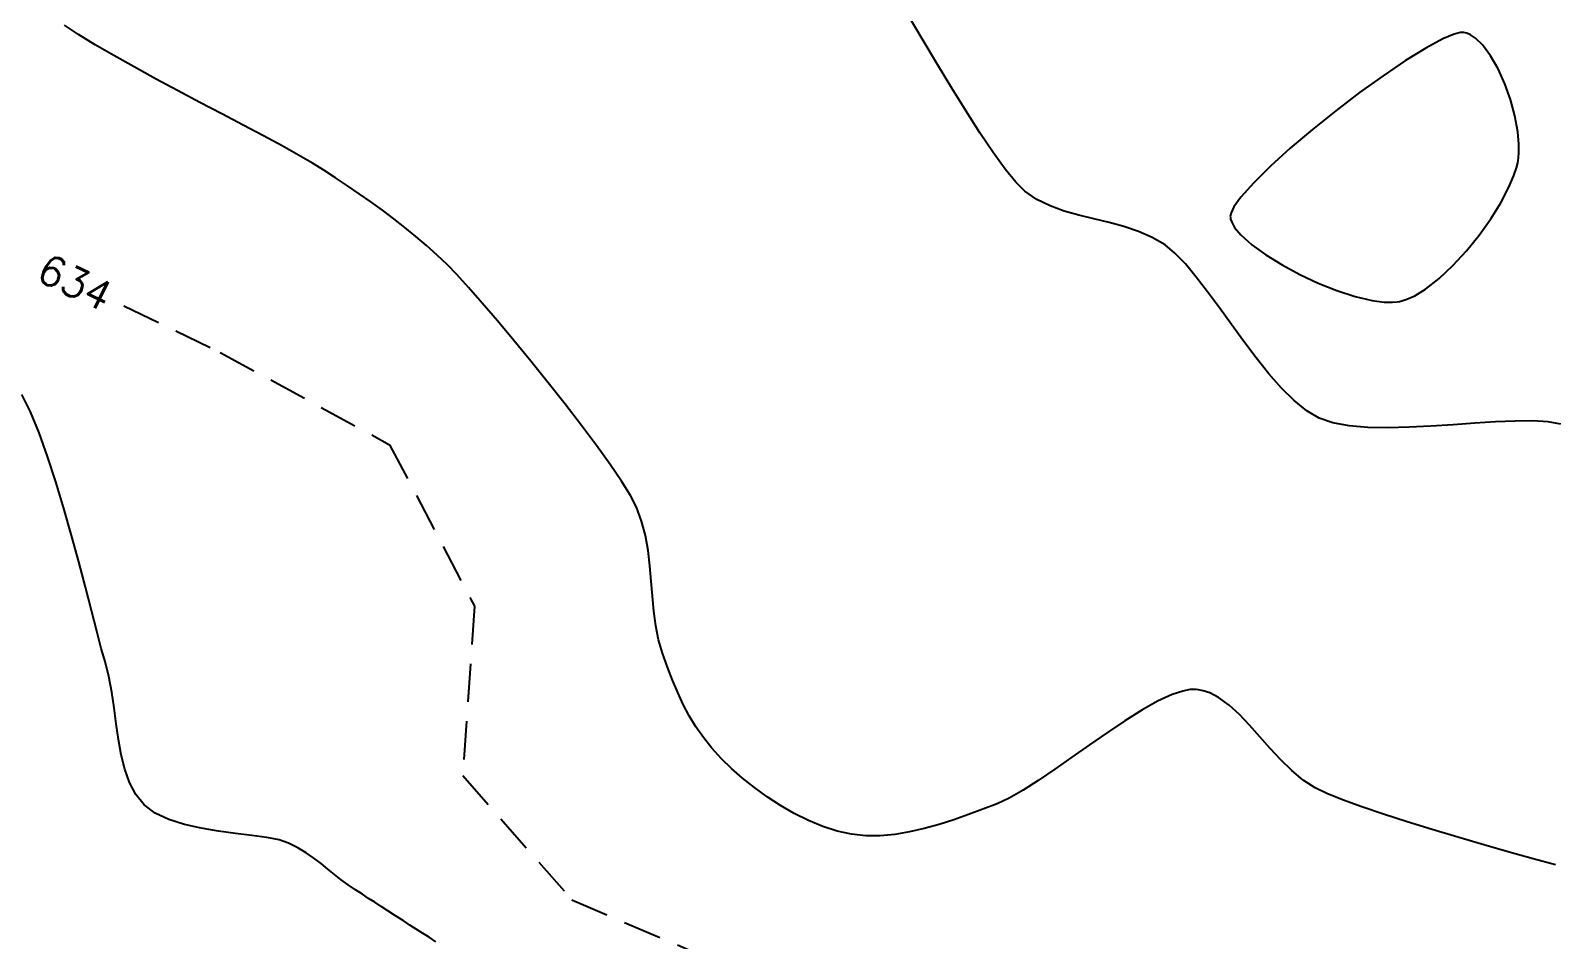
# Model space of a CAD drawing. Header units: feet. Extents: x 26064 to 27719, y 16802 to 28989.
# Drawn here: x 26367.5 to 26491.8, y 17547 to 17621.1 of the extents above; entities that cross this region are included whole.
import ezdxf

# ---------------------------------------------------------------- set-up
doc = ezdxf.new("R2010")
doc.units = ezdxf.units.FT
doc.header["$LTSCALE"] = 50
doc.header["$MEASUREMENT"] = 0
doc.linetypes.add('HIDDEN', pattern=[0.375, 0.25, -0.125])
doc.linetypes.add('HIDN25', pattern=[0.0938, 0.0625, -0.0313])
doc.layers.add('CONT-MJR', color=160, linetype='HIDDEN')
doc.layers.add('CONT-MNR', color=55, linetype='HIDN25')
doc.styles.add('l60', font='simplex', dxfattribs={"height": 2.4})

msp = doc.modelspace()

# ---------------------------------------------------------------- linework, layer by layer
at = {"layer": 'CONT-MJR', "color": 7}
for p, q in [((26367.53151, 17589.98782, 635), (26366.83311, 17591.40721, 635)), ((26368.22862, 17588.28687, 635), (26367.53151, 17589.98782, 635)), ((26368.91749, 17586.36741, 635), (26368.22862, 17588.28687, 635)), ((26369.59119, 17584.29247, 635), (26368.91749, 17586.36741, 635)), ((26370.24276, 17582.12506, 635), (26369.59119, 17584.29247, 635)), ((26370.86524, 17579.92824, 635), (26370.24276, 17582.12506, 635)), ((26371.45169, 17577.76503, 635), (26370.86524, 17579.92824, 635)), ((26371.99517, 17575.69845, 635), (26371.45169, 17577.76503, 635)), ((26372.48872, 17573.79155, 635), (26371.99517, 17575.69845, 635)), ((26372.92538, 17572.10736, 635), (26372.48872, 17573.79155, 635)), ((26373.29822, 17570.7089, 635), (26372.92538, 17572.10736, 635)), ((26373.60028, 17569.65921, 635), (26373.29822, 17570.7089, 635)), ((26373.92005, 17568.43227, 635), (26373.60028, 17569.65921, 635)), ((26374.15926, 17567.15846, 635), (26373.92005, 17568.43227, 635)), ((26374.34807, 17565.86026, 635), (26374.15926, 17567.15846, 635)), ((26374.5166, 17564.56016, 635), (26374.34807, 17565.86026, 635)), ((26374.69501, 17563.28066, 635), (26374.5166, 17564.56016, 635)), ((26374.91344, 17562.04425, 635), (26374.69501, 17563.28066, 635)), ((26375.20204, 17560.87341, 635), (26374.91344, 17562.04425, 635)), ((26375.59095, 17559.79063, 635), (26375.20204, 17560.87341, 635)), ((26376.11032, 17558.8184, 635), (26375.59095, 17559.79063, 635)), ((26376.79028, 17557.97921, 635), (26376.11032, 17558.8184, 635)), ((26377.68678, 17557.29828, 635), (26376.79028, 17557.97921, 635)), ((26378.79765, 17556.76847, 635), (26377.68678, 17557.29828, 635)), ((26380.06587, 17556.36378, 635), (26378.79765, 17556.76847, 635)), ((26381.43443, 17556.05819, 635), (26380.06587, 17556.36378, 635)), ((26382.84632, 17555.82569, 635), (26381.43443, 17556.05819, 635)), ((26384.24453, 17555.64028, 635), (26382.84632, 17555.82569, 635)), ((26385.57204, 17555.47593, 635), (26384.24453, 17555.64028, 635)), ((26386.77185, 17555.30665, 635), (26385.57204, 17555.47593, 635)), ((26387.78693, 17555.10641, 635), (26386.77185, 17555.30665, 635)), ((26388.56028, 17554.84921, 635), (26387.78693, 17555.10641, 635)), ((26389.31244, 17554.46421, 635), (26388.56028, 17554.84921, 635)), ((26389.99466, 17554.05084, 635), (26389.31244, 17554.46421, 635)), ((26390.62105, 17553.61775, 635), (26389.99466, 17554.05084, 635)), ((26391.20576, 17553.17358, 635), (26390.62105, 17553.61775, 635)), ((26391.7629, 17552.727, 635), (26391.20576, 17553.17358, 635)), ((26392.30662, 17552.28665, 635), (26391.7629, 17552.727, 635)), ((26392.85103, 17551.86117, 635), (26392.30662, 17552.28665, 635)), ((26393.41028, 17551.45921, 635), (26392.85103, 17551.86117, 635)), ((26394.02229, 17551.04649, 635), (26393.41028, 17551.45921, 635)), ((26394.56983, 17550.68139, 635), (26394.02229, 17551.04649, 635)), ((26395.07918, 17550.3456, 635), (26394.56983, 17550.68139, 635)), ((26395.57662, 17550.0208, 635), (26395.07918, 17550.3456, 635)), ((26396.08843, 17549.68868, 635), (26395.57662, 17550.0208, 635)), ((26396.64089, 17549.33092, 635), (26396.08843, 17549.68868, 635)), ((26397.26028, 17548.92921, 635), (26396.64089, 17549.33092, 635)), ((26397.88235, 17548.52692, 635), (26397.26028, 17548.92921, 635)), ((26398.4423, 17548.16779, 635), (26397.88235, 17548.52692, 635)), ((26398.96556, 17547.83409, 635), (26398.4423, 17548.16779, 635)), ((26399.47755, 17547.50812, 635), (26398.96556, 17547.83409, 635)), ((26400.00372, 17547.17213, 635), (26399.47755, 17547.50812, 635)), ((26400.56948, 17546.8084, 635), (26400.00372, 17547.17213, 635))]:
    msp.add_line(p, q, dxfattribs=at)
at = {"layer": 'CONT-MNR', "color": 7, "extrusion": (0.556839, 0.830621, 0)}
msp.add_line((26371.44893, 17620.74936, 633), (26370.30698, 17621.51491, 633), dxfattribs=at)
at = {"layer": 'CONT-MNR', "color": 7, "extrusion": (0.859228, 0.511594, 0)}
msp.add_line((26440.27586, 17620.25266, 632), (26439.14992, 17622.1437, 632), dxfattribs=at)
at = {"layer": 'CONT-MNR', "color": 7}
for p, q in [((26372.79729, 17619.91576, 633), (26371.44893, 17620.74936, 633)), ((26482.62308, 17620.38546, 632), (26481.21595, 17619.63142, 632)), ((26484.57916, 17620.85084, 632), (26484.43784, 17620.89463, 632)), ((26485.84016, 17619.90229, 632), (26485.28515, 17620.43867, 632)), ((26487.12291, 17617.94432, 632), (26486.50589, 17619.01771, 632)), ((26442.61128, 17616.36767, 632), (26441.43765, 17618.3084, 632)), ((26379.50423, 17616.18111, 633), (26377.70552, 17617.14679, 633)), ((26488.1355, 17615.44152, 632), (26487.67239, 17616.73473, 632)), ((26381.3217, 17615.21744, 633), (26379.50423, 17616.18111, 633)), ((26475.83517, 17616.0133, 632), (26473.88833, 17614.53355, 632)), ((26488.72734, 17612.81469, 632), (26488.49343, 17614.11731, 632)), ((26445.96325, 17611.13398, 632), (26444.89808, 17612.72371, 632)), ((26471.98146, 17613.00608, 632), (26470.18454, 17611.4844, 632)), ((26488.81254, 17611.82349, 632), (26488.72734, 17612.81469, 632)), ((26391.41698, 17609.70491, 633), (26390.51897, 17610.26221, 633)), ((26468.56752, 17610.02197, 632), (26467.20038, 17608.6723, 632)), ((26488.61807, 17609.89443, 632), (26488.71422, 17610.2952, 632)), ((26392.38698, 17609.06357, 633), (26391.41698, 17609.70491, 633)), ((26393.35211, 17608.41723, 633), (26392.38698, 17609.06357, 633)), ((26396.19879, 17606.42396, 633), (26395.25997, 17607.09985, 633)), ((26486.51592, 17605.71694, 632), (26487.33749, 17607.03564, 632)), ((26398.03643, 17605.02564, 633), (26397.12493, 17605.73337, 633)), ((26399.8077, 17603.5491, 633), (26398.93134, 17604.29836, 633)), ((26458.93661, 17604.2134, 632), (26457.80958, 17604.70046, 632)), ((26484.53515, 17603.11089, 632), (26485.57128, 17604.39286, 632)), ((26460.78758, 17602.93378, 632), (26459.98784, 17603.59463, 632)), ((26461.63486, 17602.04982, 632), (26460.78758, 17602.93378, 632)), ((26462.5242, 17600.9843, 632), (26461.63486, 17602.04982, 632)), ((26469.50793, 17601.97086, 632), (26470.94797, 17601.1966, 632)), ((26482.31479, 17600.86321, 632), (26483.43912, 17601.91851, 632)), ((26403.21187, 17600.13497, 633), (26402.25458, 17601.18777, 633)), ((26481.19374, 17599.99247, 632), (26482.31479, 17600.86321, 632)), ((26405.57854, 17597.40223, 633), (26404.33211, 17598.85897, 633)), ((26464.4072, 17598.47476, 632), (26463.45014, 17599.77876, 632)), ((26473.97973, 17599.8803, 632), (26475.45987, 17599.39669, 632)), ((26478.90368, 17598.96213, 632), (26479.08784, 17598.99463, 632)), ((26479.08784, 17598.99463, 632), (26479.28495, 17599.04182, 632)), ((26375.13295, 17598.63418, 634), (26382.98248, 17594.84354, 634)), ((26465.38991, 17597.11386, 632), (26464.4072, 17598.47476, 632)), ((26382.98248, 17594.84354, 634), (26396.79212, 17587.31754, 634)), ((26489.94716, 17589.25083, 632), (26488.50364, 17589.24519, 632)), ((26492.22784, 17588.98463, 632), (26491.20195, 17589.17151, 632)), ((26396.79212, 17587.31754, 634), (26403.69675, 17574.14725, 634)), ((26414.74937, 17585.71076, 633), (26413.64878, 17587.24385, 633)), ((26415.68211, 17584.3366, 633), (26414.74937, 17585.71076, 633)), ((26416.89698, 17582.23491, 633), (26416.41023, 17583.16383, 633)), ((26417.32403, 17581.09679, 633), (26416.89698, 17582.23491, 633)), ((26418.21158, 17574.96274, 633), (26418.11139, 17576.20414, 633)), ((26403.69675, 17574.14725, 634), (26402.75503, 17560.34964, 634)), ((26418.48293, 17572.55154, 633), (26418.32652, 17573.74075, 633)), ((26418.70751, 17571.40848, 633), (26418.48293, 17572.55154, 633)), ((26419.02698, 17570.32491, 633), (26418.70751, 17571.40848, 633)), ((26420.26684, 17567.11641, 633), (26419.84672, 17568.12745, 633)), ((26420.71318, 17566.15212, 633), (26420.26684, 17567.11641, 633)), ((26462.00137, 17567.35356, 633), (26461.42306, 17567.24332, 633)), ((26462.35245, 17567.37267, 633), (26462.00137, 17567.35356, 633)), ((26462.70602, 17567.3434, 633), (26462.51698, 17567.36491, 633)), ((26459.37333, 17566.40832, 633), (26458.07557, 17565.68303, 633)), ((26466.87106, 17564.45561, 633), (26466.03825, 17565.32797, 633)), ((26422.35489, 17563.45204, 633), (26421.74267, 17564.32871, 633)), ((26423.05148, 17562.58703, 633), (26422.35489, 17563.45204, 633)), ((26468.54585, 17562.56456, 633), (26467.70377, 17563.52069, 633)), ((26424.65838, 17560.94001, 633), (26423.84698, 17561.72491, 633)), ((26452.39185, 17561.84981, 633), (26450.98963, 17560.86473, 633)), ((26470.29594, 17560.75406, 633), (26469.40676, 17561.62857, 633)), ((26402.75503, 17560.34964, 634), (26411.62548, 17550.23477, 634)), ((26450.98963, 17560.86473, 633), (26449.65166, 17559.95146, 633)), ((26448.40631, 17559.15123, 633), (26447.28196, 17558.50529, 633)), ((26449.65166, 17559.95146, 633), (26448.40631, 17559.15123, 633)), ((26476.00006, 17557.81019, 633), (26474.44648, 17558.37636, 633)), ((26430.91591, 17556.68911, 633), (26429.76547, 17557.2634, 633)), ((26434.41698, 17555.57491, 633), (26433.25324, 17555.82895, 633)), ((26437.95542, 17555.5576, 633), (26436.76304, 17555.452, 633)), ((26488.01948, 17554.12125, 633), (26485.95741, 17554.70855, 633)), ((26411.62548, 17550.23477, 634), (26422.60997, 17545.53123, 634))]:
    msp.add_line(p, q, dxfattribs=at)
at = {"layer": 'CONT-MNR', "color": 7, "extrusion": (0.85842, 0.512947, 0)}
msp.add_line((26441.43765, 17618.3084, 632), (26440.27586, 17620.25266, 632), dxfattribs=at)
at = {"layer": 'CONT-MNR', "color": 7, "extrusion": (-0.385838, 0.922567, 0)}
msp.add_line((26483.52905, 17620.76436, 632), (26482.62308, 17620.38546, 632), dxfattribs=at)
at = {"layer": 'CONT-MNR', "color": 7, "extrusion": (0.248386, -0.968661, 0)}
msp.add_line((26484.05685, 17620.8997, 632), (26483.52905, 17620.76436, 632), dxfattribs=at)
at = {"layer": 'CONT-MNR', "color": 7, "extrusion": (0.047631, -0.998865, 0)}
msp.add_line((26484.32809, 17620.91263, 632), (26484.05685, 17620.8997, 632), dxfattribs=at)
at = {"layer": 'CONT-MNR', "color": 7, "extrusion": (-0.16188, -0.98681, 0)}
msp.add_line((26484.43784, 17620.89463, 632), (26484.32809, 17620.91263, 632), dxfattribs=at)
at = {"layer": 'CONT-MNR', "color": 7, "extrusion": (-0.410761, -0.911743, 0)}
msp.add_line((26484.86213, 17620.72336, 632), (26484.57916, 17620.85084, 632), dxfattribs=at)
at = {"layer": 'CONT-MNR', "color": 7, "extrusion": (-0.558331, -0.829618, 0)}
msp.add_line((26485.28515, 17620.43867, 632), (26484.86213, 17620.72336, 632), dxfattribs=at)
at = {"layer": 'CONT-MNR', "color": 7, "extrusion": (0.504966, 0.863139, 0)}
msp.add_line((26374.31452, 17619.02813, 633), (26372.79729, 17619.91576, 633), dxfattribs=at)
at = {"layer": 'CONT-MNR', "color": 7, "extrusion": (-0.490394, -0.871501, 0)}
msp.add_line((26375.96311, 17618.10047, 633), (26374.31452, 17619.02813, 633), dxfattribs=at)
at = {"layer": 'CONT-MNR', "color": 7, "extrusion": (0.524907, -0.85116, 0)}
msp.add_line((26481.21595, 17619.63142, 632), (26479.56895, 17618.61572, 632), dxfattribs=at)
at = {"layer": 'CONT-MNR', "color": 7, "extrusion": (0.799002, 0.601328, 0)}
msp.add_line((26486.50589, 17619.01771, 632), (26485.84016, 17619.90229, 632), dxfattribs=at)
at = {"layer": 'CONT-MNR', "color": 7, "extrusion": (0.480121, 0.877202, 0)}
msp.add_line((26377.70552, 17617.14679, 633), (26375.96311, 17618.10047, 633), dxfattribs=at)
at = {"layer": 'CONT-MNR', "color": 7, "extrusion": (-0.558674, 0.829388, 0)}
msp.add_line((26479.56895, 17618.61572, 632), (26477.75204, 17617.39185, 632), dxfattribs=at)
at = {"layer": 'CONT-MNR', "color": 7, "extrusion": (0.910463, 0.413591, 0)}
msp.add_line((26487.67239, 17616.73473, 632), (26487.12291, 17617.94432, 632), dxfattribs=at)
at = {"layer": 'CONT-MNR', "color": 7, "extrusion": (0.850797, 0.525495, 0)}
msp.add_line((26443.77276, 17614.48719, 632), (26442.61128, 17616.36767, 632), dxfattribs=at)
at = {"layer": 'CONT-MNR', "color": 7, "extrusion": (0.583862, -0.811853, 0)}
msp.add_line((26477.75204, 17617.39185, 632), (26475.83517, 17616.0133, 632), dxfattribs=at)
at = {"layer": 'CONT-MNR', "color": 7, "extrusion": (-0.466118, -0.884722, 0)}
msp.add_line((26383.1204, 17614.26978, 633), (26381.3217, 17615.21744, 633), dxfattribs=at)
at = {"layer": 'CONT-MNR', "color": 7, "extrusion": (0.965358, 0.26093, 0)}
msp.add_line((26488.49343, 17614.11731, 632), (26488.1355, 17615.44152, 632), dxfattribs=at)
at = {"layer": 'CONT-MNR', "color": 7, "extrusion": (0.46597, 0.8848, 0)}
msp.add_line((26384.86282, 17613.35216, 633), (26383.1204, 17614.26978, 633), dxfattribs=at)
at = {"layer": 'CONT-MNR', "color": 7, "extrusion": (0.842987, 0.537933, 0)}
msp.add_line((26444.89808, 17612.72371, 632), (26443.77276, 17614.48719, 632), dxfattribs=at)
at = {"layer": 'CONT-MNR', "color": 7, "extrusion": (0.625186, -0.780476, 0)}
msp.add_line((26473.88833, 17614.53355, 632), (26471.98146, 17613.00608, 632), dxfattribs=at)
at = {"layer": 'CONT-MNR', "color": 7, "extrusion": (0.468221, 0.883611, 0)}
msp.add_line((26386.51141, 17612.47858, 633), (26384.86282, 17613.35216, 633), dxfattribs=at)
at = {"layer": 'CONT-MNR', "color": 7, "extrusion": (0.473447, 0.880822, 0)}
msp.add_line((26388.02865, 17611.66305, 633), (26386.51141, 17612.47858, 633), dxfattribs=at)
at = {"layer": 'CONT-MNR', "color": 7, "extrusion": (-0.482847, -0.875705, 0)}
msp.add_line((26389.37701, 17610.91959, 633), (26388.02865, 17611.66305, 633), dxfattribs=at)
at = {"layer": 'CONT-MNR', "color": 7, "extrusion": (0.670765, -0.74167, 0)}
msp.add_line((26470.18454, 17611.4844, 632), (26468.56752, 17610.02197, 632), dxfattribs=at)
at = {"layer": 'CONT-MNR', "color": 7, "extrusion": (0.999996, -0.002721, 0)}
msp.add_line((26488.81064, 17611.12745, 632), (26488.81254, 17611.82349, 632), dxfattribs=at)
at = {"layer": 'CONT-MNR', "color": 7, "extrusion": (-0.498906, -0.866656, 0)}
msp.add_line((26390.51897, 17610.26221, 633), (26389.37701, 17610.91959, 633), dxfattribs=at)
at = {"layer": 'CONT-MNR', "color": 7, "extrusion": (0.810868, 0.585229, 0)}
msp.add_line((26446.94426, 17609.77472, 632), (26445.96325, 17611.13398, 632), dxfattribs=at)
at = {"layer": 'CONT-MNR', "color": 7, "extrusion": (0.984615, -0.174736, 0)}
msp.add_line((26488.71422, 17610.2952, 632), (26488.74784, 17610.48463, 632), dxfattribs=at)
at = {"layer": 'CONT-MNR', "color": 7, "extrusion": (0.991062, -0.133405, 0)}
msp.add_line((26488.74784, 17610.48463, 632), (26488.77579, 17610.69229, 632), dxfattribs=at)
at = {"layer": 'CONT-MNR', "color": 7, "extrusion": (0.996809, -0.079828, 0)}
msp.add_line((26488.77579, 17610.69229, 632), (26488.81064, 17611.12745, 632), dxfattribs=at)
at = {"layer": 'CONT-MNR', "color": 7, "extrusion": (0.775463, 0.631394, 0)}
msp.add_line((26447.81713, 17608.70269, 632), (26446.94426, 17609.77472, 632), dxfattribs=at)
at = {"layer": 'CONT-MNR', "color": 7, "extrusion": (0.92023, -0.391378, 0)}
msp.add_line((26488.00439, 17608.30148, 632), (26488.40532, 17609.24418, 632), dxfattribs=at)
at = {"layer": 'CONT-MNR', "color": 7, "extrusion": (0.950426, -0.310952, 0)}
msp.add_line((26488.40532, 17609.24418, 632), (26488.61807, 17609.89443, 632), dxfattribs=at)
at = {"layer": 'CONT-MNR', "color": 7, "extrusion": (0.563552, 0.826081, 0)}
msp.add_line((26394.31043, 17607.76347, 633), (26393.35211, 17608.41723, 633), dxfattribs=at)
at = {"layer": 'CONT-MNR', "color": 7, "extrusion": (0.572844, 0.819664, 0)}
msp.add_line((26395.25997, 17607.09985, 633), (26394.31043, 17607.76347, 633), dxfattribs=at)
at = {"layer": 'CONT-MNR', "color": 7, "extrusion": (-0.700993, -0.713168, 0)}
msp.add_line((26448.55784, 17607.97463, 632), (26447.81713, 17608.70269, 632), dxfattribs=at)
at = {"layer": 'CONT-MNR', "color": 7, "extrusion": (0.561767, 0.827296, 0)}
msp.add_line((26449.54327, 17607.30548, 632), (26448.55784, 17607.97463, 632), dxfattribs=at)
at = {"layer": 'CONT-MNR', "color": 7, "extrusion": (0.748866, -0.662721, 0)}
msp.add_line((26467.20038, 17608.6723, 632), (26466.15308, 17607.48886, 632), dxfattribs=at)
at = {"layer": 'CONT-MNR', "color": 7, "extrusion": (0.884725, -0.466114, 0)}
msp.add_line((26487.33749, 17607.03564, 632), (26488.00439, 17608.30148, 632), dxfattribs=at)
at = {"layer": 'CONT-MNR', "color": 7, "extrusion": (-0.597777, -0.801662, 0)}
msp.add_line((26397.12493, 17605.73337, 633), (26396.19879, 17606.42396, 633), dxfattribs=at)
at = {"layer": 'CONT-MNR', "color": 7, "extrusion": (-0.439392, -0.898295, 0)}
msp.add_line((26450.61912, 17606.77924, 632), (26449.54327, 17607.30548, 632), dxfattribs=at)
at = {"layer": 'CONT-MNR', "color": 7, "extrusion": (0.342555, 0.939498, 0)}
msp.add_line((26451.76462, 17606.36157, 632), (26450.61912, 17606.77924, 632), dxfattribs=at)
at = {"layer": 'CONT-MNR', "color": 7, "extrusion": (-0.276334, -0.961062, 0)}
msp.add_line((26452.95899, 17606.01816, 632), (26451.76462, 17606.36157, 632), dxfattribs=at)
at = {"layer": 'CONT-MNR', "color": 7, "extrusion": (0.899673, -0.436564, 0)}
msp.add_line((26465.59253, 17606.69774, 632), (26465.35739, 17606.21315, 632), dxfattribs=at)
at = {"layer": 'CONT-MNR', "color": 7, "extrusion": (0.815943, -0.578132, 0)}
msp.add_line((26466.15308, 17607.48886, 632), (26465.59253, 17606.69774, 632), dxfattribs=at)
at = {"layer": 'CONT-MNR', "color": 7, "extrusion": (0.63068, 0.776043, 0)}
msp.add_line((26398.93134, 17604.29836, 633), (26398.03643, 17605.02564, 633), dxfattribs=at)
at = {"layer": 'CONT-MNR', "color": 7, "extrusion": (-0.24095, -0.970537, 0)}
msp.add_line((26454.18145, 17605.71466, 632), (26452.95899, 17606.01816, 632), dxfattribs=at)
at = {"layer": 'CONT-MNR', "color": 7, "extrusion": (-0.235429, -0.971892, 0)}
msp.add_line((26455.41122, 17605.41677, 632), (26454.18145, 17605.71466, 632), dxfattribs=at)
at = {"layer": 'CONT-MNR', "color": 7, "extrusion": (-0.259351, -0.965783, 0)}
msp.add_line((26456.62752, 17605.09014, 632), (26455.41122, 17605.41677, 632), dxfattribs=at)
at = {"layer": 'CONT-MNR', "color": 7, "extrusion": (-0.313089, -0.949724, 0)}
msp.add_line((26457.80958, 17604.70046, 632), (26456.62752, 17605.09014, 632), dxfattribs=at)
at = {"layer": 'CONT-MNR', "color": 7, "extrusion": (0.975172, -0.221451, 0)}
msp.add_line((26465.35739, 17606.21315, 632), (26465.29725, 17605.94831, 632), dxfattribs=at)
at = {"layer": 'CONT-MNR', "color": 7, "extrusion": (0.999986, 0.005211, 0)}
msp.add_line((26465.29725, 17605.94831, 632), (26465.29784, 17605.83463, 632), dxfattribs=at)
at = {"layer": 'CONT-MNR', "color": 7, "extrusion": (0.986711, 0.162487, 0)}
msp.add_line((26465.29784, 17605.83463, 632), (26465.31879, 17605.70743, 632), dxfattribs=at)
at = {"layer": 'CONT-MNR', "color": 7, "extrusion": (0.948913, 0.315536, 0)}
msp.add_line((26465.31879, 17605.70743, 632), (26465.40736, 17605.44105, 632), dxfattribs=at)
at = {"layer": 'CONT-MNR', "color": 7, "extrusion": (0.86873, 0.495286, 0)}
msp.add_line((26465.40736, 17605.44105, 632), (26465.65024, 17605.01505, 632), dxfattribs=at)
at = {"layer": 'CONT-MNR', "color": 7, "extrusion": (0.765641, 0.643268, 0)}
msp.add_line((26465.65024, 17605.01505, 632), (26466.16069, 17604.40749, 632), dxfattribs=at)
at = {"layer": 'CONT-MNR', "color": 7, "extrusion": (0.814061, -0.580779, 0)}
msp.add_line((26485.57128, 17604.39286, 632), (26486.51592, 17605.71694, 632), dxfattribs=at)
at = {"layer": 'CONT-MNR', "color": 7, "extrusion": (0.507264, 0.861791, 0)}
msp.add_line((26459.98784, 17603.59463, 632), (26458.93661, 17604.2134, 632), dxfattribs=at)
at = {"layer": 'CONT-MNR', "color": 7, "extrusion": (0.666179, 0.745791, 0)}
msp.add_line((26466.16069, 17604.40749, 632), (26467.0585, 17603.60552, 632), dxfattribs=at)
at = {"layer": 'CONT-MNR', "color": 7, "extrusion": (-0.670589, -0.741829, 0)}
msp.add_line((26400.66357, 17602.77542, 633), (26399.8077, 17603.5491, 633), dxfattribs=at)
at = {"layer": 'CONT-MNR', "color": 7, "extrusion": (0.692728, 0.721199, 0)}
msp.add_line((26401.49698, 17601.97491, 633), (26400.66357, 17602.77542, 633), dxfattribs=at)
at = {"layer": 'CONT-MNR', "color": 7, "extrusion": (-0.586757, -0.809763, 0)}
msp.add_line((26467.0585, 17603.60552, 632), (26468.19285, 17602.78357, 632), dxfattribs=at)
at = {"layer": 'CONT-MNR', "color": 7, "extrusion": (-0.525705, -0.850667, 0)}
msp.add_line((26468.19285, 17602.78357, 632), (26469.50793, 17601.97086, 632), dxfattribs=at)
at = {"layer": 'CONT-MNR', "color": 7, "extrusion": (0.736227, -0.676735, 0)}
msp.add_line((26483.43912, 17601.91851, 632), (26484.53515, 17603.11089, 632), dxfattribs=at)
at = {"layer": 'CONT-MNR', "color": 7, "extrusion": (0.720498, 0.693457, 0)}
msp.add_line((26402.25458, 17601.18777, 633), (26401.49698, 17601.97491, 633), dxfattribs=at)
at = {"layer": 'CONT-MNR', "color": 7, "extrusion": (0.751484, 0.659751, 0)}
msp.add_line((26404.33211, 17598.85897, 633), (26403.21187, 17600.13497, 633), dxfattribs=at)
at = {"layer": 'CONT-MNR', "color": 7, "extrusion": (0.793069, 0.609131, 0)}
msp.add_line((26463.45014, 17599.77876, 632), (26462.5242, 17600.9843, 632), dxfattribs=at)
at = {"layer": 'CONT-MNR', "color": 7, "extrusion": (0.424018, 0.905654, 0)}
msp.add_line((26470.94797, 17601.1966, 632), (26472.45716, 17600.49001, 632), dxfattribs=at)
at = {"layer": 'CONT-MNR', "color": 7, "extrusion": (-0.371748, -0.928333, 0)}
msp.add_line((26472.45716, 17600.49001, 632), (26473.97973, 17599.8803, 632), dxfattribs=at)
at = {"layer": 'CONT-MNR', "color": 7, "extrusion": (-0.231128, -0.972923, 0)}
msp.add_line((26475.45987, 17599.39669, 632), (26476.8418, 17599.0684, 632), dxfattribs=at)
at = {"layer": 'CONT-MNR', "color": 7, "extrusion": (-0.130401, -0.991461, 0)}
msp.add_line((26476.8418, 17599.0684, 632), (26477.83913, 17598.93723, 632), dxfattribs=at)
at = {"layer": 'CONT-MNR', "color": 7, "extrusion": (-0.017829, -0.999841, 0)}
msp.add_line((26477.83913, 17598.93723, 632), (26478.50527, 17598.92535, 632), dxfattribs=at)
at = {"layer": 'CONT-MNR', "color": 7, "extrusion": (0.091921, -0.995766, 0)}
msp.add_line((26478.50527, 17598.92535, 632), (26478.90368, 17598.96213, 632), dxfattribs=at)
at = {"layer": 'CONT-MNR', "color": 7, "extrusion": (0.310114, -0.950699, 0)}
msp.add_line((26479.28495, 17599.04182, 632), (26479.68993, 17599.17392, 632), dxfattribs=at)
at = {"layer": 'CONT-MNR', "color": 7, "extrusion": (0.413972, -0.910289, 0)}
msp.add_line((26479.68993, 17599.17392, 632), (26480.32049, 17599.46068, 632), dxfattribs=at)
at = {"layer": 'CONT-MNR', "color": 7, "extrusion": (0.520126, -0.854089, 0)}
msp.add_line((26480.32049, 17599.46068, 632), (26481.19374, 17599.99247, 632), dxfattribs=at)
at = {"layer": 'CONT-MNR', "color": 7, "extrusion": (0.766642, 0.642075, 0)}
msp.add_line((26406.91441, 17595.80719, 633), (26405.57854, 17597.40223, 633), dxfattribs=at)
at = {"layer": 'CONT-MNR', "color": 7, "extrusion": (0.80818, 0.588935, 0)}
msp.add_line((26466.39281, 17595.73761, 632), (26465.38991, 17597.11386, 632), dxfattribs=at)
at = {"layer": 'CONT-MNR', "color": 7, "extrusion": (0.77281, 0.634637, 0)}
msp.add_line((26408.30295, 17594.11634, 633), (26406.91441, 17595.80719, 633), dxfattribs=at)
at = {"layer": 'CONT-MNR', "color": 7, "extrusion": (0.798556, 0.60192, 0)}
msp.add_line((26467.41043, 17594.38755, 632), (26466.39281, 17595.73761, 632), dxfattribs=at)
at = {"layer": 'CONT-MNR', "color": 7, "extrusion": (0.778886, 0.627166, 0)}
msp.add_line((26409.70742, 17592.37211, 633), (26408.30295, 17594.11634, 633), dxfattribs=at)
at = {"layer": 'CONT-MNR', "color": 7, "extrusion": (0.780565, 0.625075, 0)}
msp.add_line((26468.4373, 17593.10525, 632), (26467.41043, 17594.38755, 632), dxfattribs=at)
at = {"layer": 'CONT-MNR', "color": 7, "extrusion": (0.75122, 0.660052, 0)}
msp.add_line((26469.46794, 17591.93225, 632), (26468.4373, 17593.10525, 632), dxfattribs=at)
at = {"layer": 'CONT-MNR', "color": 7, "extrusion": (0.785317, 0.619094, 0)}
msp.add_line((26411.09105, 17590.61699, 633), (26409.70742, 17592.37211, 633), dxfattribs=at)
at = {"layer": 'CONT-MNR', "color": 7, "extrusion": (-0.704754, -0.709452, 0)}
msp.add_line((26470.49689, 17590.91012, 632), (26469.46794, 17591.93225, 632), dxfattribs=at)
at = {"layer": 'CONT-MNR', "color": 7, "extrusion": (0.792577, 0.609772, 0)}
msp.add_line((26412.41709, 17588.89341, 633), (26411.09105, 17590.61699, 633), dxfattribs=at)
at = {"layer": 'CONT-MNR', "color": 7, "extrusion": (0.630374, 0.776292, 0)}
msp.add_line((26471.51868, 17590.08039, 632), (26470.49689, 17590.91012, 632), dxfattribs=at)
at = {"layer": 'CONT-MNR', "color": 7, "extrusion": (0.801275, 0.598296, 0)}
msp.add_line((26413.64878, 17587.24385, 633), (26412.41709, 17588.89341, 633), dxfattribs=at)
at = {"layer": 'CONT-MNR', "color": 7, "extrusion": (0.508375, 0.861136, 0)}
msp.add_line((26472.52784, 17589.48463, 632), (26471.51868, 17590.08039, 632), dxfattribs=at)
at = {"layer": 'CONT-MNR', "color": 7, "extrusion": (-0.326305, -0.945265, 0)}
msp.add_line((26473.64879, 17589.09768, 632), (26472.52784, 17589.48463, 632), dxfattribs=at)
at = {"layer": 'CONT-MNR', "color": 7, "extrusion": (0.181386, 0.983412, 0)}
msp.add_line((26474.98279, 17588.85163, 632), (26473.64879, 17589.09768, 632), dxfattribs=at)
at = {"layer": 'CONT-MNR', "color": 7, "extrusion": (0.066446, -0.99779, 0)}
msp.add_line((26483.44252, 17588.94432, 632), (26481.64588, 17588.82468, 632), dxfattribs=at)
at = {"layer": 'CONT-MNR', "color": 7, "extrusion": (0.070514, -0.997511, 0)}
msp.add_line((26485.21114, 17589.06935, 632), (26483.44252, 17588.94432, 632), dxfattribs=at)
at = {"layer": 'CONT-MNR', "color": 7, "extrusion": (0.063278, -0.997996, 0)}
msp.add_line((26486.91158, 17589.17716, 632), (26485.21114, 17589.06935, 632), dxfattribs=at)
at = {"layer": 'CONT-MNR', "color": 7, "extrusion": (0.042687, -0.999088, 0)}
msp.add_line((26488.50364, 17589.24519, 632), (26486.91158, 17589.17716, 632), dxfattribs=at)
at = {"layer": 'CONT-MNR', "color": 7, "extrusion": (-0.06309, -0.998008, 0)}
msp.add_line((26491.20195, 17589.17151, 632), (26489.94716, 17589.25083, 632), dxfattribs=at)
at = {"layer": 'CONT-MNR', "color": 7, "extrusion": (-0.084467, -0.996426, 0)}
msp.add_line((26476.48969, 17588.72389, 632), (26474.98279, 17588.85163, 632), dxfattribs=at)
at = {"layer": 'CONT-MNR', "color": 7, "extrusion": (-0.019522, -0.999809, 0)}
msp.add_line((26478.12928, 17588.69187, 632), (26476.48969, 17588.72389, 632), dxfattribs=at)
at = {"layer": 'CONT-MNR', "color": 7, "extrusion": (0.023736, -0.999718, 0)}
msp.add_line((26479.86141, 17588.733, 632), (26478.12928, 17588.69187, 632), dxfattribs=at)
at = {"layer": 'CONT-MNR', "color": 7, "extrusion": (0.051308, -0.998683, 0)}
msp.add_line((26481.64588, 17588.82468, 632), (26479.86141, 17588.733, 632), dxfattribs=at)
at = {"layer": 'CONT-MNR', "color": 7, "extrusion": (0.849576, 0.527466, 0)}
msp.add_line((26416.41023, 17583.16383, 633), (26415.68211, 17584.3366, 633), dxfattribs=at)
at = {"layer": 'CONT-MNR', "color": 7, "extrusion": (0.967818, 0.251652, 0)}
msp.add_line((26417.63228, 17579.9113, 633), (26417.32403, 17581.09679, 633), dxfattribs=at)
at = {"layer": 'CONT-MNR', "color": 7, "extrusion": (0.98465, 0.17454, 0)}
msp.add_line((26417.84845, 17578.69178, 633), (26417.63228, 17579.9113, 633), dxfattribs=at)
at = {"layer": 'CONT-MNR', "color": 7, "extrusion": (0.992688, 0.120707, 0)}
msp.add_line((26417.99925, 17577.45161, 633), (26417.84845, 17578.69178, 633), dxfattribs=at)
at = {"layer": 'CONT-MNR', "color": 7, "extrusion": (0.995984, 0.089531, 0)}
msp.add_line((26418.11139, 17576.20414, 633), (26417.99925, 17577.45161, 633), dxfattribs=at)
at = {"layer": 'CONT-MNR', "color": 7, "extrusion": (0.995605, 0.093649, 0)}
msp.add_line((26418.32652, 17573.74075, 633), (26418.21158, 17574.96274, 633), dxfattribs=at)
at = {"layer": 'CONT-MNR', "color": 7, "extrusion": (0.939775, 0.341794, 0)}
msp.add_line((26419.43828, 17569.19403, 633), (26419.02698, 17570.32491, 633), dxfattribs=at)
at = {"layer": 'CONT-MNR', "color": 7, "extrusion": (0.933867, 0.35762, 0)}
msp.add_line((26419.84672, 17568.12745, 633), (26419.43828, 17569.19403, 633), dxfattribs=at)
at = {"layer": 'CONT-MNR', "color": 7, "extrusion": (0.41877, -0.908093, 0)}
msp.add_line((26460.56508, 17566.9579, 633), (26459.37333, 17566.40832, 633), dxfattribs=at)
at = {"layer": 'CONT-MNR', "color": 7, "extrusion": (0.315662, -0.948872, 0)}
msp.add_line((26461.42306, 17567.24332, 633), (26460.56508, 17566.9579, 633), dxfattribs=at)
at = {"layer": 'CONT-MNR', "color": 7, "extrusion": (-0.047094, -0.99889, 0)}
msp.add_line((26462.51698, 17567.36491, 633), (26462.35245, 17567.37267, 633), dxfattribs=at)
at = {"layer": 'CONT-MNR', "color": 7, "extrusion": (-0.194794, -0.980844, 0)}
msp.add_line((26463.07871, 17567.26938, 633), (26462.70602, 17567.3434, 633), dxfattribs=at)
at = {"layer": 'CONT-MNR', "color": 7, "extrusion": (-0.318264, -0.948002, 0)}
msp.add_line((26463.62542, 17567.08584, 633), (26463.07871, 17567.26938, 633), dxfattribs=at)
at = {"layer": 'CONT-MNR', "color": 7, "extrusion": (0.45884, 0.888519, 0)}
msp.add_line((26464.33454, 17566.71964, 633), (26463.62542, 17567.08584, 633), dxfattribs=at)
at = {"layer": 'CONT-MNR', "color": 7, "extrusion": (-0.58618, -0.810181, 0)}
msp.add_line((26465.1959, 17566.09643, 633), (26464.33454, 17566.71964, 633), dxfattribs=at)
at = {"layer": 'CONT-MNR', "color": 7, "extrusion": (0.88509, 0.465421, 0)}
msp.add_line((26421.20028, 17565.22581, 633), (26420.71318, 17566.15212, 633), dxfattribs=at)
at = {"layer": 'CONT-MNR', "color": 7, "extrusion": (0.53005, -0.847966, 0)}
msp.add_line((26458.07557, 17565.68303, 633), (26456.70016, 17564.82329, 633), dxfattribs=at)
at = {"layer": 'CONT-MNR', "color": 7, "extrusion": (-0.673961, -0.738767, 0)}
msp.add_line((26466.03825, 17565.32797, 633), (26465.1959, 17566.09643, 633), dxfattribs=at)
at = {"layer": 'CONT-MNR', "color": 7, "extrusion": (0.85575, 0.517389, 0)}
msp.add_line((26421.74267, 17564.32871, 633), (26421.20028, 17565.22581, 633), dxfattribs=at)
at = {"layer": 'CONT-MNR', "color": 7, "extrusion": (-0.55598, 0.831196, 0)}
msp.add_line((26456.70016, 17564.82329, 633), (26455.27549, 17563.87034, 633), dxfattribs=at)
at = {"layer": 'CONT-MNR', "color": 7, "extrusion": (0.746745, 0.66511, 0)}
msp.add_line((26467.70377, 17563.52069, 633), (26466.87106, 17564.45561, 633), dxfattribs=at)
at = {"layer": 'CONT-MNR', "color": 7, "extrusion": (-0.576874, 0.816833, 0)}
msp.add_line((26453.82992, 17562.86542, 633), (26452.39185, 17561.84981, 633), dxfattribs=at)
at = {"layer": 'CONT-MNR', "color": 7, "extrusion": (0.570797, -0.821091, 0)}
msp.add_line((26455.27549, 17563.87034, 633), (26453.82992, 17562.86542, 633), dxfattribs=at)
at = {"layer": 'CONT-MNR', "color": 7, "extrusion": (0.734933, 0.678139, 0)}
msp.add_line((26423.84698, 17561.72491, 633), (26423.05148, 17562.58703, 633), dxfattribs=at)
at = {"layer": 'CONT-MNR', "color": 7, "extrusion": (0.736012, 0.676969, 0)}
msp.add_line((26469.40676, 17561.62857, 633), (26468.54585, 17562.56456, 633), dxfattribs=at)
at = {"layer": 'CONT-MNR', "color": 7, "extrusion": (-0.660813, -0.750551, 0)}
msp.add_line((26425.55521, 17560.1504, 633), (26424.65838, 17560.94001, 633), dxfattribs=at)
at = {"layer": 'CONT-MNR', "color": 7, "extrusion": (0.639809, 0.768534, 0)}
msp.add_line((26471.22287, 17559.98239, 633), (26470.29594, 17560.75406, 633), dxfattribs=at)
at = {"layer": 'CONT-MNR', "color": 7, "extrusion": (0.62559, 0.780152, 0)}
msp.add_line((26426.52591, 17559.37202, 633), (26425.55521, 17560.1504, 633), dxfattribs=at)
at = {"layer": 'CONT-MNR', "color": 7, "extrusion": (-0.58816, -0.808745, 0)}
msp.add_line((26427.5589, 17558.62077, 633), (26426.52591, 17559.37202, 633), dxfattribs=at)
at = {"layer": 'CONT-MNR', "color": 7, "extrusion": (0.541531, 0.840681, 0)}
msp.add_line((26472.19698, 17559.35491, 633), (26471.22287, 17559.98239, 633), dxfattribs=at)
at = {"layer": 'CONT-MNR', "color": 7, "extrusion": (-0.430154, -0.902756, 0)}
msp.add_line((26473.1613, 17558.89542, 633), (26472.19698, 17559.35491, 633), dxfattribs=at)
at = {"layer": 'CONT-MNR', "color": 7, "extrusion": (0.547032, 0.837112, 0)}
msp.add_line((26428.64261, 17557.91259, 633), (26427.5589, 17558.62077, 633), dxfattribs=at)
at = {"layer": 'CONT-MNR', "color": 7, "extrusion": (-0.500526, -0.865722, 0)}
msp.add_line((26429.76547, 17557.2634, 633), (26428.64261, 17557.91259, 633), dxfattribs=at)
at = {"layer": 'CONT-MNR', "color": 7, "extrusion": (0.35501, -0.934863, 0)}
msp.add_line((26446.30698, 17558.05491, 633), (26445.14009, 17557.61179, 633), dxfattribs=at)
at = {"layer": 'CONT-MNR', "color": 7, "extrusion": (0.41936, -0.90782, 0)}
msp.add_line((26447.28196, 17558.50529, 633), (26446.30698, 17558.05491, 633), dxfattribs=at)
at = {"layer": 'CONT-MNR', "color": 7, "extrusion": (-0.374488, -0.927232, 0)}
msp.add_line((26474.44648, 17558.37636, 633), (26473.1613, 17558.89542, 633), dxfattribs=at)
at = {"layer": 'CONT-MNR', "color": 7, "extrusion": (-0.321519, -0.946903, 0)}
msp.add_line((26477.76956, 17557.20936, 633), (26476.00006, 17557.81019, 633), dxfattribs=at)
at = {"layer": 'CONT-MNR', "color": 7, "extrusion": (0.382887, 0.923795, 0)}
msp.add_line((26432.08236, 17556.20565, 633), (26430.91591, 17556.68911, 633), dxfattribs=at)
at = {"layer": 'CONT-MNR', "color": 7, "extrusion": (-0.305981, 0.952038, 0)}
msp.add_line((26442.76484, 17556.75361, 633), (26441.56413, 17556.36771, 633), dxfattribs=at)
at = {"layer": 'CONT-MNR', "color": 7, "extrusion": (0.331695, -0.943387, 0)}
msp.add_line((26443.9581, 17557.17316, 633), (26442.76484, 17556.75361, 633), dxfattribs=at)
at = {"layer": 'CONT-MNR', "color": 7, "extrusion": (0.347908, -0.937529, 0)}
msp.add_line((26445.14009, 17557.61179, 633), (26443.9581, 17557.17316, 633), dxfattribs=at)
at = {"layer": 'CONT-MNR', "color": 7, "extrusion": (-0.30678, -0.95178, 0)}
msp.add_line((26479.70252, 17556.58633, 633), (26477.76956, 17557.20936, 633), dxfattribs=at)
at = {"layer": 'CONT-MNR', "color": 7, "extrusion": (0.295742, 0.955268, 0)}
msp.add_line((26481.74646, 17555.95354, 633), (26479.70252, 17556.58633, 633), dxfattribs=at)
at = {"layer": 'CONT-MNR', "color": 7, "extrusion": (0.30627, 0.951945, 0)}
msp.add_line((26433.25324, 17555.82895, 633), (26432.08236, 17556.20565, 633), dxfattribs=at)
at = {"layer": 'CONT-MNR', "color": 7, "extrusion": (-0.104119, -0.994565, 0)}
msp.add_line((26435.58229, 17555.45292, 633), (26434.41698, 17555.57491, 633), dxfattribs=at)
at = {"layer": 'CONT-MNR', "color": 7, "extrusion": (-0.000773422, -1, 0)}
msp.add_line((26436.76304, 17555.452, 633), (26435.58229, 17555.45292, 633), dxfattribs=at)
at = {"layer": 'CONT-MNR', "color": 7, "extrusion": (0.162399, -0.986725, 0)}
msp.add_line((26439.1556, 17555.75513, 633), (26437.95542, 17555.5576, 633), dxfattribs=at)
at = {"layer": 'CONT-MNR', "color": 7, "extrusion": (0.222559, -0.974919, 0)}
msp.add_line((26440.35978, 17556.03002, 633), (26439.1556, 17555.75513, 633), dxfattribs=at)
at = {"layer": 'CONT-MNR', "color": 7, "extrusion": (0.269976, -0.962867, 0)}
msp.add_line((26441.56413, 17556.36771, 633), (26440.35978, 17556.03002, 633), dxfattribs=at)
at = {"layer": 'CONT-MNR', "color": 7, "extrusion": (-0.287073, -0.957909, 0)}
msp.add_line((26483.84891, 17555.32347, 633), (26481.74646, 17555.95354, 633), dxfattribs=at)
at = {"layer": 'CONT-MNR', "color": 7, "extrusion": (-0.279974, -0.960008, 0)}
msp.add_line((26485.95741, 17554.70855, 633), (26483.84891, 17555.32347, 633), dxfattribs=at)
at = {"layer": 'CONT-MNR', "color": 7, "extrusion": (-0.268511, -0.963277, 0)}
msp.add_line((26489.98266, 17553.57402, 633), (26488.01948, 17554.12125, 633), dxfattribs=at)
at = {"layer": 'CONT-MNR', "color": 7, "extrusion": (0.263402, 0.964686, 0)}
msp.add_line((26491.79447, 17553.07931, 633), (26489.98266, 17553.57402, 633), dxfattribs=at)

# ---------------------------------------------------------------- texts
at = {"layer": 'CONT-MJR', "color": 7, "style": 'l60'}
msp.add_text('634', height=2.4, rotation=334.2235412, dxfattribs=at).set_placement((26367.87025, 17600.80883, 634))

doc.saveas('drawing.dxf')
